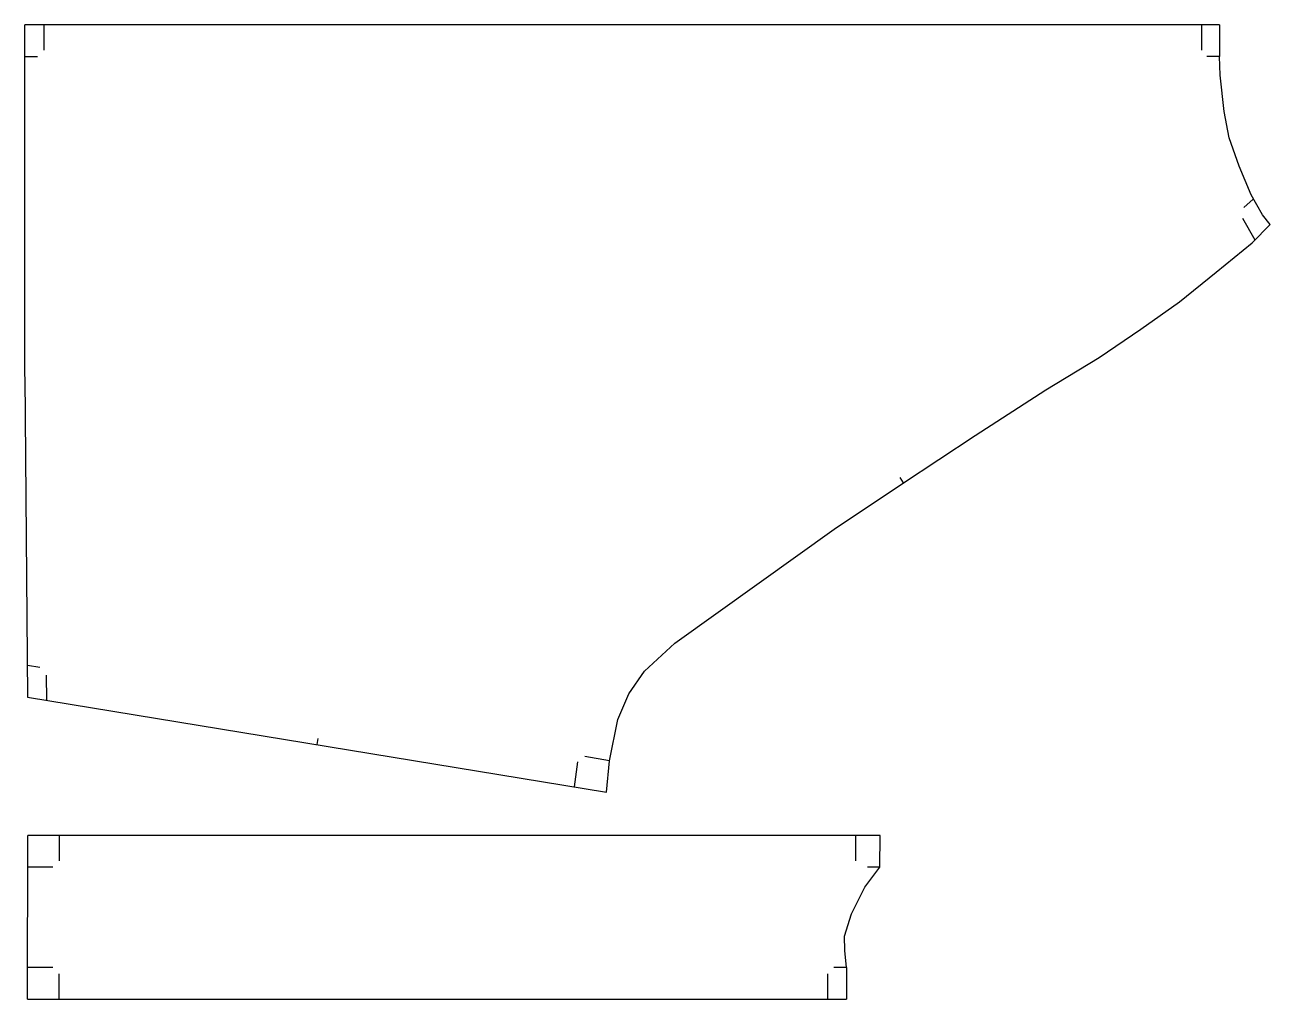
# Model space of a CAD drawing. Extents: x 11454 to 12083, y 1372 to 1863.
import ezdxf

# ---------------------------------------------------------------- set-up
doc = ezdxf.new("R2010")
doc.units = 0
doc.header["$LTSCALE"] = 6.96367
doc.header["$MEASUREMENT"] = 0
doc.layers.add('6_CUT_1', color=5, linetype='Continuous')
doc.layers.add('7_NOTCHES_1', color=3, linetype='Continuous')

msp = doc.modelspace()

# ---------------------------------------------------------------- linework, layer by layer
at = {"layer": '6_CUT_1', "color": 5, "linetype": 'Continuous', "lineweight": 25}
for p, q in [((11454.02, 1685.8), (11454.02, 1863.31)), ((12057.33, 1863.31), (11454.02, 1863.31)), ((12057.33, 1863.31), (12057.33, 1847.44)), ((12057.75, 1837.95), (12057.33, 1847.44)), ((12059.65, 1819.69), (12057.75, 1837.95)), ((12062.21, 1806.36), (12059.65, 1819.69)), ((12067.24, 1791.99), (12062.21, 1806.36)), ((12073.32, 1777.63), (12067.24, 1791.99)), ((12079.02, 1767.48), (12073.32, 1777.63)), ((12082.92, 1762.59), (12079.02, 1767.48)), ((12073.86, 1753.38), (12082.92, 1762.59)), ((12055.69, 1738.49), (12073.86, 1753.38)), ((12037.18, 1723.59), (12055.69, 1738.49)), ((12017.61, 1709.73), (12037.18, 1723.59)), ((11996.63, 1695.52), (12017.61, 1709.73)), ((11969.7, 1679.15), (11996.63, 1695.52)), ((11454.02, 1685.72), (11455.4, 1524)), ((11934.03, 1656.03), (11969.7, 1679.15)), ((11897.31, 1631.86), (11934.03, 1656.03)), ((11862.7, 1608.75), (11897.31, 1631.86)), ((11824.95, 1581.76), (11862.7, 1608.75)), ((11782.31, 1551.21), (11824.95, 1581.76)), ((11766.95, 1537.04), (11782.31, 1551.21)), ((11758.96, 1525.73), (11766.95, 1537.04)), ((11455.4, 1524), (11747.74, 1476.1)), ((11753.43, 1512.69), (11758.96, 1525.73)), ((11749.33, 1491.92), (11753.43, 1512.69)), ((11747.74, 1476.1), (11749.33, 1491.92)), ((11455.4, 1371.6), (11455.42, 1454.13)), ((11885.9, 1454.12), (11455.42, 1454.13)), ((11885.89, 1438.24), (11885.9, 1454.12)), ((11878.18, 1428.17), (11885.89, 1438.24)), ((11871.49, 1414.67), (11878.18, 1428.17)), ((11868.04, 1403.35), (11871.49, 1414.67)), ((11868.17, 1396.09), (11868.04, 1403.35)), ((11868.95, 1387.47), (11868.17, 1396.09)), ((11868.95, 1387.47), (11868.95, 1371.6)), ((11455.4, 1371.6), (11868.95, 1371.6))]:
    msp.add_line(p, q, dxfattribs=at)
at = {"layer": '7_NOTCHES_1', "color": 3, "linetype": 'Continuous', "lineweight": 25}
for p, q in [((11463.54, 1863.31), (11463.54, 1850.61)), ((12048.27, 1863.31), (12048.27, 1850.61)), ((11454.02, 1847.44), (11460.37, 1847.44)), ((12057.33, 1847.44), (12050.98, 1847.44)), ((12074.39, 1775.39), (12069.71, 1771.11)), ((12068.96, 1765.82), (12075.22, 1754.77)), ((11897.74, 1632.14), (11896, 1634.79)), ((11455.26, 1540.11), (11461.53, 1539.08)), ((11464.83, 1535.14), (11464.94, 1522.44)), ((11601.57, 1500.05), (11602.08, 1503.18)), ((11731.67, 1478.73), (11733.25, 1491.33)), ((11749.33, 1491.92), (11736.79, 1493.98)), ((11471.29, 1454.13), (11471.29, 1441.43)), ((11873.66, 1441.42), (11873.66, 1454.12)), ((11468.11, 1438.26), (11455.41, 1438.26)), ((11885.89, 1438.24), (11879.54, 1438.24)), ((11468.1, 1387.47), (11455.4, 1387.48)), ((11471.28, 1371.6), (11471.28, 1384.3)), ((11859.39, 1384.3), (11859.39, 1371.6)), ((11868.95, 1387.47), (11862.6, 1387.48))]:
    msp.add_line(p, q, dxfattribs=at)

doc.saveas('drawing.dxf')
